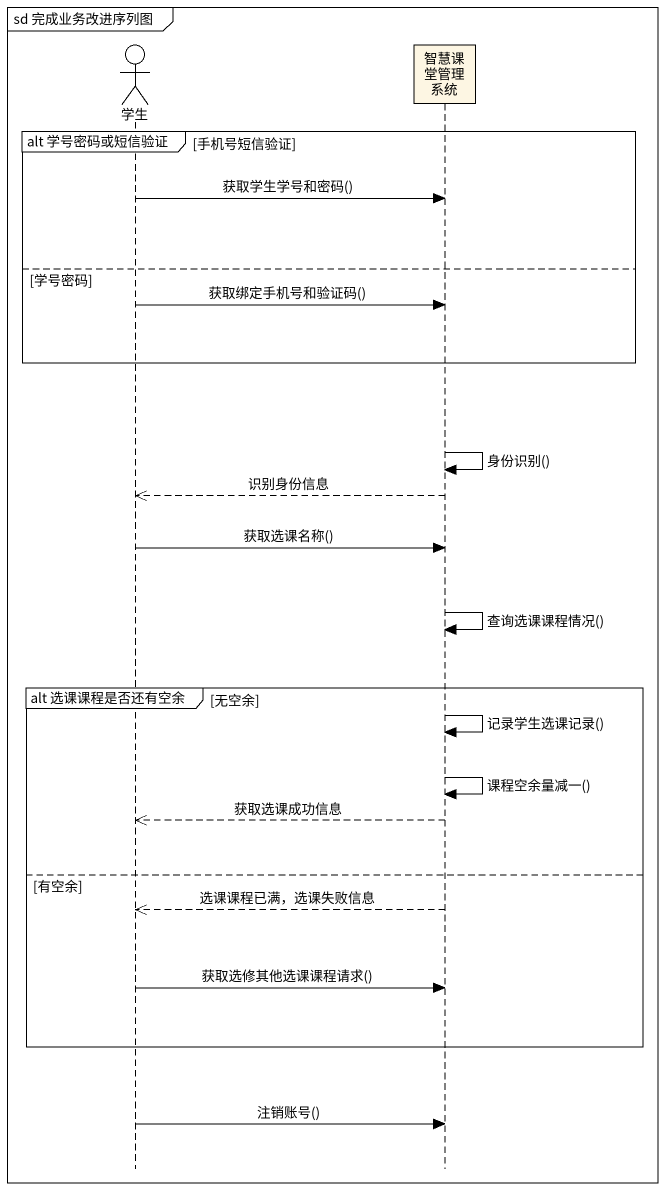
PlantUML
@startuml
mainframe sd 完成业务改进序列图
hide footbox
actor 学生
participant 智慧课堂管理系统

group alt 学号密码或短信验证 [手机号短信验证]
  学生 -> 智慧课堂管理系统 : 获取学生学号和密码()
else 学号密码
  学生 -> 智慧课堂管理系统 : 获取绑定手机号和验证码()
end
智慧课堂管理系统 -> 智慧课堂管理系统 : 身份识别()
智慧课堂管理系统 -->> 学生 : 识别身份信息
学生 -> 智慧课堂管理系统 : 获取选课名称()
智慧课堂管理系统 -> 智慧课堂管理系统 : 查询选课课程情况()
group alt 选课课程是否还有空余 [无空余]
  智慧课堂管理系统 -> 智慧课堂管理系统 : 记录学生选课记录()
  智慧课堂管理系统 -> 智慧课堂管理系统 : 课程空余量减一()
  智慧课堂管理系统 -->> 学生 : 获取选课成功信息
else 有空余
  智慧课堂管理系统 -->> 学生 : 选课课程已满，选课失败信息
  学生 -> 智慧课堂管理系统 : 获取选修其他选课课程请求()
end
学生 -> 智慧课堂管理系统 : 注销账号()
@enduml
